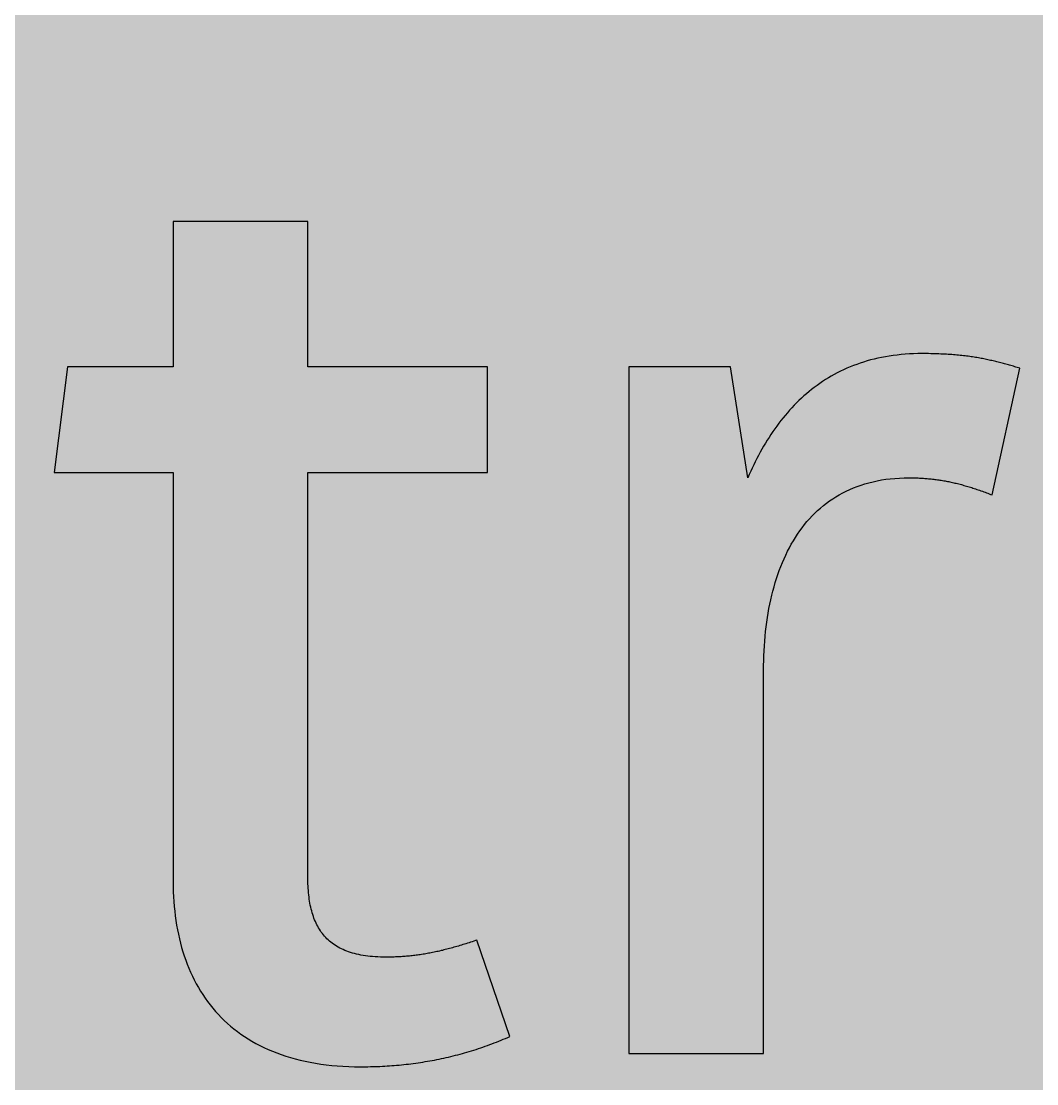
# Model space of a CAD drawing. Header units: millimetres. Extents: x 0 to 318, y 0 to 212.
# Drawn here: x 101 to 149.8, y 30.4 to 81.4 of the extents above; entities that cross this region are included whole.
import ezdxf

# ---------------------------------------------------------------- set-up
doc = ezdxf.new("R2010")
doc.units = ezdxf.units.MM

msp = doc.modelspace()

# ---------------------------------------------------------------- hatches: boundary and pattern name
for color, points in [(254, [(14.1633, 0.0536), (13.9878, 0.0533), (13.8125, 0.0559), (13.6373, 0.061), (13.462, 0.0686), (13.2893, 0.0787), (13.114, 0.0914), (12.9413, 0.1041), (12.7686, 0.1219), (12.5959, 0.1397), (12.4231, 0.16), (12.2504, 0.1829), (12.0777, 0.2057), (11.9075, 0.2337), (11.7373, 0.2616), (11.5672, 0.2921), (11.397, 0.3251), (11.2268, 0.3607), (11.0592, 0.3988), (10.8915, 0.4369), (10.7239, 0.4775), (10.5562, 0.5207), (10.3886, 0.5664), (10.2235, 0.6121), (10.0584, 0.6629), (9.8933, 0.7137), (9.7307, 0.7671), (9.5682, 0.8204), (9.4056, 0.8788), (9.2431, 0.9373), (9.083, 0.9982), (8.923, 1.0617), (8.763, 1.1252), (8.6055, 1.1938), (8.4455, 1.2624), (8.2906, 1.331), (8.1331, 1.4046), (7.9781, 1.4783), (7.8232, 1.5545), (7.6708, 1.6332), (7.5184, 1.7145), (7.366, 1.7958), (7.2161, 1.8796), (7.0663, 1.966), (6.919, 2.0523), (6.7716, 2.1438), (6.6243, 2.2352), (6.4795, 2.3266), (6.3348, 2.4232), (6.19, 2.5197), (6.0477, 2.6187), (5.908, 2.7178), (5.7683, 2.8194), (5.6286, 2.9235), (5.4915, 3.0302), (5.3543, 3.1369), (5.2197, 3.2461), (5.0851, 3.3579), (4.953, 3.4722), (4.8209, 3.5865), (4.6914, 3.7033), (4.5644, 3.8202), (4.4348, 3.9395), (4.3104, 4.0615), (4.1859, 4.1859), (4.0615, 4.3104), (3.9395, 4.4348), (3.8202, 4.5618), (3.7033, 4.6914), (3.5865, 4.8209), (3.4722, 4.953), (3.3579, 5.0851), (3.2487, 5.2197), (3.1369, 5.3543), (3.0302, 5.4915), (2.9235, 5.6286), (2.8194, 5.7683), (2.7178, 5.908), (2.6187, 6.0477), (2.5197, 6.19), (2.4232, 6.3348), (2.3266, 6.477), (2.2352, 6.6243), (2.1438, 6.7691), (2.0523, 6.9164), (1.966, 7.0663), (1.8796, 7.2161), (1.7958, 7.366), (1.7145, 7.5184), (1.6332, 7.6708), (1.5545, 7.8232), (1.4783, 7.9781), (1.4046, 8.1331), (1.331, 8.2906), (1.2598, 8.4455), (1.1913, 8.603), (1.1252, 8.763), (1.0592, 8.923), (0.9982, 9.083), (0.9373, 9.2431), (0.8763, 9.4056), (0.8204, 9.5682), (0.7645, 9.7307), (0.7112, 9.8933), (0.6604, 10.0584), (0.6121, 10.2235), (0.5639, 10.3911), (0.5207, 10.5562), (0.4775, 10.7239), (0.4343, 10.8915), (0.3962, 11.0592), (0.3607, 11.2268), (0.3251, 11.397), (0.2921, 11.5672), (0.2616, 11.7373), (0.2311, 11.9075), (0.2057, 12.0802), (0.1803, 12.2504), (0.1575, 12.4231), (0.1372, 12.5959), (0.1194, 12.7686), (0.1041, 12.9413), (0.0889, 13.1166), (0.0787, 13.2893), (0.0686, 13.4645), (0.061, 13.6373), (0.0559, 13.8125), (0.0508, 13.9878), (0.0508, 14.163), (0.0522, 197.6092), (0.0508, 197.7822), (0.0559, 197.9574), (0.061, 198.1327), (0.0686, 198.308), (0.0787, 198.4807), (0.0889, 198.6559), (0.1041, 198.8287), (0.1194, 199.0014), (0.1372, 199.1741), (0.1575, 199.3468), (0.1803, 199.5195), (0.2057, 199.6923), (0.2311, 199.8624), (0.2616, 200.0326), (0.2921, 200.2028), (0.3251, 200.373), (0.3607, 200.5432), (0.3962, 200.7108), (0.4343, 200.8784), (0.4775, 201.0461), (0.5207, 201.2137), (0.5639, 201.3814), (0.6121, 201.5465), (0.6604, 201.7116), (0.7112, 201.8767), (0.7645, 202.0392), (0.8204, 202.2018), (0.8763, 202.3643), (0.9373, 202.5269), (0.9982, 202.6869), (1.0592, 202.8469), (1.1252, 203.007), (1.1913, 203.1644), (1.2598, 203.3245), (1.331, 203.4794), (1.4046, 203.6369), (1.4783, 203.7918), (1.5545, 203.9468), (1.6332, 204.0992), (1.7145, 204.2516), (1.7958, 204.404), (1.8796, 204.5538), (1.966, 204.7037), (2.0523, 204.851), (2.1438, 204.9983), (2.2352, 205.1456), (2.3266, 205.2904), (2.4232, 205.4352), (2.5197, 205.58), (2.6187, 205.7222), (2.7178, 205.8619), (2.8194, 206.0016), (2.9235, 206.1413), (3.0302, 206.2785), (3.1369, 206.4156), (3.2487, 206.5503), (3.3579, 206.6849), (3.4722, 206.817), (3.5865, 206.949), (3.7033, 207.0786), (3.8202, 207.2056), (3.9395, 207.3351), (4.0615, 207.4596), (4.1859, 207.584), (4.3104, 207.7085), (4.4348, 207.8304), (4.5644, 207.9498), (4.6914, 208.0666), (4.8209, 208.1835), (4.953, 208.2978), (5.0851, 208.4121), (5.2197, 208.5213), (5.3543, 208.6331), (5.4915, 208.7397), (5.6286, 208.8464), (5.7683, 208.9506), (5.908, 209.0522), (6.0477, 209.1512), (6.19, 209.2503), (6.3348, 209.3468), (6.4795, 209.4433), (6.6243, 209.5348), (6.7716, 209.6262), (6.919, 209.7176), (7.0663, 209.804), (7.2161, 209.8904), (7.366, 209.9742), (7.5184, 210.0555), (7.6708, 210.1367), (7.8232, 210.2155), (7.9781, 210.2917), (8.1331, 210.3653), (8.2906, 210.439), (8.4455, 210.5101), (8.6055, 210.5787), (8.763, 210.6447), (8.923, 210.7108), (9.083, 210.7717), (9.2431, 210.8327), (9.4056, 210.8937), (9.5682, 210.9495), (9.7307, 211.0054), (9.8933, 211.0588), (10.0584, 211.1096), (10.2235, 211.1578), (10.3886, 211.2061), (10.5562, 211.2493), (10.7239, 211.2924), (10.8915, 211.3356), (11.0592, 211.3737), (11.2268, 211.4093), (11.397, 211.4448), (11.5672, 211.4779), (11.7373, 211.5083), (11.9075, 211.5388), (12.0777, 211.5642), (12.2504, 211.5896), (12.4231, 211.6125), (12.5959, 211.6328), (12.7686, 211.6506), (12.9413, 211.6658), (13.114, 211.6811), (13.2893, 211.6912), (13.462, 211.7014), (13.6373, 211.709), (13.8125, 211.7141), (13.9878, 211.7192), (14.163, 211.7192), (303.4411, 211.7203), (303.6164, 211.7192), (303.7891, 211.7141), (303.9643, 211.709), (304.1396, 211.7014), (304.3149, 211.6912), (304.4876, 211.6811), (304.6603, 211.6658), (304.8356, 211.6506), (305.0083, 211.6328), (305.181, 211.6125), (305.3512, 211.5896), (305.5239, 211.5642), (305.6941, 211.5388), (305.8668, 211.5083), (306.037, 211.4779), (306.2072, 211.4448), (306.3748, 211.4093), (306.545, 211.3737), (306.7126, 211.3356), (306.8803, 211.2924), (307.0479, 211.2493), (307.213, 211.2061), (307.3781, 211.1578), (307.5432, 211.1096), (307.7083, 211.0588), (307.8734, 211.0054), (308.036, 210.9495), (308.1985, 210.8937), (308.3611, 210.8327), (308.5211, 210.7717), (308.6811, 210.7108), (308.8411, 210.6447), (308.9986, 210.5787), (309.1561, 210.5101), (309.3136, 210.439), (309.4711, 210.3653), (309.626, 210.2917), (309.7784, 210.2155), (309.9333, 210.1367), (310.0857, 210.0555), (310.2381, 209.9742), (310.388, 209.8904), (310.5379, 209.804), (310.6852, 209.7176), (310.8325, 209.6262), (310.9798, 209.5348), (311.1246, 209.4433), (311.2694, 209.3468), (311.4116, 209.2503), (311.5539, 209.1512), (311.6961, 209.0522), (311.8358, 208.9506), (311.9755, 208.8464), (312.1127, 208.7397), (312.2473, 208.6331), (312.3844, 208.5213), (312.5165, 208.4121), (312.6511, 208.2978), (312.7807, 208.1835), (312.9128, 208.0666), (313.0398, 207.9498), (313.1668, 207.8304), (313.2938, 207.7085), (313.4182, 207.584), (313.5427, 207.4596), (313.6621, 207.3351), (313.784, 207.2056), (313.9008, 207.0786), (314.0177, 206.949), (314.132, 206.817), (314.2463, 206.6849), (314.3555, 206.5503), (314.4647, 206.4156), (314.5739, 206.2785), (314.6781, 206.1413), (314.7822, 206.0016), (314.8863, 205.8619), (314.9854, 205.7222), (315.0845, 205.58), (315.181, 205.4352), (315.275, 205.2904), (315.3689, 205.1456), (315.4604, 204.9983), (315.5493, 204.851), (315.6382, 204.7037), (315.7245, 204.5538), (315.8084, 204.404), (315.8896, 204.2516), (315.9684, 204.0992), (316.0471, 203.9468), (316.1233, 203.7918), (316.1995, 203.6369), (316.2706, 203.4794), (316.3418, 203.3245), (316.4103, 203.1644), (316.4764, 203.007), (316.5424, 202.8469), (316.6059, 202.6869), (316.6669, 202.5269), (316.7253, 202.3643), (316.7812, 202.2018), (316.8371, 202.0392), (316.8904, 201.8767), (316.9412, 201.7116), (316.9895, 201.5465), (317.0377, 201.3814), (317.0834, 201.2137), (317.1266, 201.0461), (317.1673, 200.8784), (317.2054, 200.7108), (317.2435, 200.5432), (317.2765, 200.373), (317.3095, 200.2028), (317.34, 200.0326), (317.3705, 199.8624), (317.3959, 199.6923), (317.4213, 199.5195), (317.4441, 199.3468), (317.4644, 199.1741), (317.4822, 199.0014), (317.4975, 198.8287), (317.5127, 198.6559), (317.5229, 198.4807), (317.533, 198.308), (317.5406, 198.1327), (317.5457, 197.9574), (317.5508, 197.7822), (317.5508, 197.6069), (317.5522, 14.1647), (317.5508, 13.9878), (317.5457, 13.8125), (317.5406, 13.6373), (317.533, 13.4645), (317.5229, 13.2893), (317.5127, 13.1166), (317.4975, 12.9413), (317.4822, 12.7686), (317.4644, 12.5959), (317.4441, 12.4231), (317.4213, 12.2504), (317.3959, 12.0802), (317.3705, 11.9075), (317.34, 11.7373), (317.3095, 11.5672), (317.2765, 11.397), (317.2435, 11.2268), (317.2054, 11.0592), (317.1673, 10.8915), (317.1266, 10.7239), (317.0834, 10.5562), (317.0377, 10.3911), (316.9895, 10.2235), (316.9412, 10.0584), (316.8904, 9.8933), (316.8371, 9.7307), (316.7812, 9.5682), (316.7253, 9.4056), (316.6669, 9.2431), (316.6059, 9.083), (316.5424, 8.923), (316.4764, 8.763), (316.4103, 8.603), (316.3418, 8.4455), (316.2706, 8.2906), (316.1995, 8.1331), (316.1233, 7.9781), (316.0471, 7.8232), (315.9684, 7.6708), (315.8896, 7.5184), (315.8084, 7.366), (315.7245, 7.2161), (315.6382, 7.0663), (315.5493, 6.9164), (315.4604, 6.7691), (315.3689, 6.6243), (315.275, 6.477), (315.181, 6.3348), (315.0845, 6.19), (314.9854, 6.0477), (314.8863, 5.908), (314.7822, 5.7683), (314.6781, 5.6286), (314.5739, 5.4915), (314.4647, 5.3543), (314.3555, 5.2197), (314.2463, 5.0851), (314.132, 4.953), (314.0177, 4.8209), (313.9008, 4.6914), (313.784, 4.5618), (313.6621, 4.4348), (313.5427, 4.3104), (313.4182, 4.1859), (313.2938, 4.0615), (313.1668, 3.9395), (313.0398, 3.8202), (312.9128, 3.7033), (312.7807, 3.5865), (312.6511, 3.4722), (312.5165, 3.3579), (312.3844, 3.2461), (312.2473, 3.1369), (312.1127, 3.0302), (311.9755, 2.9235), (311.8358, 2.8194), (311.6961, 2.7178), (311.5539, 2.6187), (311.4116, 2.5197), (311.2694, 2.4232), (311.1246, 2.3266), (310.9798, 2.2352), (310.8325, 2.1438), (310.6852, 2.0523), (310.5379, 1.966), (310.388, 1.8796), (310.2381, 1.7958), (310.0857, 1.7145), (309.9333, 1.6332), (309.7784, 1.5545), (309.626, 1.4783), (309.4711, 1.4046), (309.3136, 1.331), (309.1561, 1.2624), (308.9986, 1.1938), (308.8411, 1.1252), (308.6811, 1.0617), (308.5211, 0.9982), (308.3611, 0.9373), (308.1985, 0.8788), (308.036, 0.8204), (307.8734, 0.7671), (307.7083, 0.7137), (307.5432, 0.6629), (307.3781, 0.6121), (307.213, 0.5664), (307.0479, 0.5207), (306.8803, 0.4775), (306.7126, 0.4369), (306.545, 0.3988), (306.3748, 0.3607), (306.2072, 0.3251), (306.037, 0.2921), (305.8668, 0.2616), (305.6941, 0.2337), (305.5239, 0.2057), (305.3512, 0.1829), (305.181, 0.16), (305.0083, 0.1397), (304.8356, 0.1219), (304.6603, 0.1041), (304.4876, 0.0914), (304.3149, 0.0787), (304.1396, 0.0686), (303.9643, 0.061), (303.7891, 0.0559), (303.6164, 0.0533), (303.4411, 0.0533)]), (144, [(14.1633, 5.3453), (13.9344, 5.3467), (13.7084, 5.3543), (13.4849, 5.3696), (13.2613, 5.3899), (13.0378, 5.4153), (12.8194, 5.4458), (12.6009, 5.4813), (12.385, 5.522), (12.1717, 5.5702), (11.9583, 5.621), (11.7475, 5.6794), (11.5392, 5.7404), (11.3335, 5.8064), (11.1303, 5.8801), (10.9296, 5.9563), (10.729, 6.0376), (10.5334, 6.1239), (10.3378, 6.2128), (10.1473, 6.3094), (9.9593, 6.4084), (9.7714, 6.5126), (9.5885, 6.6218), (9.4082, 6.7335), (9.2304, 6.8504), (9.0576, 6.9698), (8.8849, 7.0968), (8.7173, 7.2238), (8.5522, 7.3584), (8.3896, 7.4955), (8.2321, 7.6352), (8.0772, 7.78), (7.9273, 7.9273), (7.7775, 8.0772), (7.6352, 8.2321), (7.493, 8.3922), (7.3558, 8.5522), (7.2238, 8.7173), (7.0942, 8.8875), (6.9698, 9.0576), (6.8504, 9.2329), (6.7335, 9.4107), (6.6192, 9.591), (6.5126, 9.7739), (6.4084, 9.9593), (6.3068, 10.1473), (6.2128, 10.3403), (6.1214, 10.5334), (6.035, 10.7315), (5.9538, 10.9296), (5.8776, 11.1303), (5.8064, 11.3335), (5.7404, 11.5418), (5.6769, 11.75), (5.621, 11.9583), (5.5677, 12.1717), (5.522, 12.385), (5.4813, 12.6009), (5.4432, 12.8194), (5.4127, 13.0404), (5.3873, 13.2613), (5.3696, 13.4849), (5.3543, 13.7084), (5.3467, 13.937), (5.3416, 14.163), (5.3439, 197.6092), (5.3467, 197.8355), (5.3543, 198.0616), (5.3696, 198.2851), (5.3873, 198.5086), (5.4127, 198.7321), (5.4432, 198.9506), (5.4813, 199.169), (5.522, 199.3849), (5.5677, 199.5983), (5.621, 199.8116), (5.6769, 200.0225), (5.7404, 200.2307), (5.8064, 200.4365), (5.8776, 200.6397), (5.9538, 200.8403), (6.035, 201.041), (6.1214, 201.2366), (6.2128, 201.4322), (6.3068, 201.6227), (6.4084, 201.8106), (6.5126, 201.9986), (6.6192, 202.1815), (6.7335, 202.3618), (6.8504, 202.5396), (6.9698, 202.7123), (7.0942, 202.885), (7.2238, 203.0527), (7.3558, 203.2178), (7.493, 203.3803), (7.6352, 203.5378), (7.7775, 203.6928), (7.9273, 203.8426), (8.0772, 203.9925), (8.2321, 204.1347), (8.3896, 204.277), (8.5522, 204.4141), (8.7173, 204.5462), (8.8849, 204.6757), (9.0576, 204.8002), (9.2304, 204.9196), (9.4082, 205.0364), (9.5885, 205.1507), (9.7714, 205.2574), (9.9593, 205.3615), (10.1473, 205.4631), (10.3378, 205.5571), (10.5334, 205.6486), (10.729, 205.7349), (10.9296, 205.8162), (11.1303, 205.8924), (11.3335, 205.9635), (11.5392, 206.0296), (11.7475, 206.0931), (11.9583, 206.1489), (12.1717, 206.2023), (12.385, 206.248), (12.6009, 206.2886), (12.8194, 206.3267), (13.0378, 206.3572), (13.2613, 206.3826), (13.4849, 206.4004), (13.7084, 206.4156), (13.9344, 206.4233), (14.163, 206.4283), (303.4411, 206.4286), (303.6672, 206.4233), (303.8932, 206.4156), (304.1193, 206.4004), (304.3428, 206.3826), (304.5638, 206.3572), (304.7822, 206.3267), (305.0007, 206.2886), (305.2166, 206.248), (305.4325, 206.2023), (305.6433, 206.1489), (305.8541, 206.0931), (306.0624, 206.0296), (306.2681, 205.9635), (306.4713, 205.8924), (306.6745, 205.8162), (306.8726, 205.7349), (307.0708, 205.6486), (307.2638, 205.5571), (307.4543, 205.4631), (307.6448, 205.3615), (307.8302, 205.2574), (308.0131, 205.1507), (308.1934, 205.0364), (308.3712, 204.9196), (308.5465, 204.8002), (308.7167, 204.6757), (308.8843, 204.5462), (309.0494, 204.4141), (309.212, 204.277), (309.3695, 204.1347), (309.5244, 203.9925), (309.6768, 203.8426), (309.8241, 203.6928), (309.9689, 203.5378), (310.1086, 203.3803), (310.2458, 203.2178), (310.3778, 203.0527), (310.5074, 202.885), (310.6318, 202.7123), (310.7538, 202.5396), (310.8706, 202.3618), (310.9824, 202.1815), (311.0916, 201.9986), (311.1957, 201.8106), (311.2948, 201.6227), (311.3888, 201.4322), (311.4802, 201.2366), (311.5666, 201.041), (311.6478, 200.8403), (311.724, 200.6397), (311.7952, 200.4365), (311.8637, 200.2307), (311.9247, 200.0225), (311.9806, 199.8116), (312.0339, 199.5983), (312.0796, 199.3849), (312.1203, 199.169), (312.1584, 198.9506), (312.1889, 198.7321), (312.2143, 198.5086), (312.2346, 198.2851), (312.2473, 198.0616), (312.2574, 197.8355), (312.26, 197.6069), (312.2605, 14.1647), (312.2574, 13.937), (312.2473, 13.7084), (312.2346, 13.4849), (312.2143, 13.2613), (312.1889, 13.0404), (312.1584, 12.8194), (312.1203, 12.6009), (312.0796, 12.385), (312.0339, 12.1717), (311.9806, 11.9583), (311.9247, 11.75), (311.8637, 11.5418), (311.7952, 11.3335), (311.724, 11.1303), (311.6478, 10.9296), (311.5666, 10.7315), (311.4802, 10.5334), (311.3888, 10.3403), (311.2948, 10.1473), (311.1957, 9.9593), (311.0916, 9.7739), (310.9824, 9.591), (310.8706, 9.4107), (310.7538, 9.2329), (310.6318, 9.0576), (310.5074, 8.8875), (310.3778, 8.7173), (310.2458, 8.5522), (310.1086, 8.3922), (309.9689, 8.2321), (309.8241, 8.0772), (309.6768, 7.9273), (309.5244, 7.78), (309.3695, 7.6352), (309.212, 7.4955), (309.0494, 7.3584), (308.8843, 7.2238), (308.7167, 7.0968), (308.5465, 6.9698), (308.3712, 6.8504), (308.1934, 6.7335), (308.0131, 6.6218), (307.8302, 6.5126), (307.6448, 6.4084), (307.4543, 6.3094), (307.2638, 6.2128), (307.0708, 6.1239), (306.8726, 6.0376), (306.6745, 5.9563), (306.4713, 5.8801), (306.2681, 5.8064), (306.0624, 5.7404), (305.8541, 5.6794), (305.6433, 5.621), (305.4325, 5.5702), (305.2166, 5.522), (305.0007, 5.4813), (304.7822, 5.4458), (304.5638, 5.4153), (304.3428, 5.3899), (304.1193, 5.3696), (303.8932, 5.3543), (303.6672, 5.3467), (303.4411, 5.3442)]), (254, [(108.2573, 40.0579), (108.2573, 39.817), (108.265, 39.5783), (108.2751, 39.3421), (108.2878, 39.1084), (108.3081, 38.8772), (108.331, 38.6486), (108.3564, 38.4226), (108.3894, 38.1991), (108.4224, 37.9755), (108.4631, 37.7571), (108.5063, 37.5412), (108.5545, 37.3253), (108.6079, 37.1145), (108.6637, 36.9062), (108.7247, 36.7005), (108.7907, 36.4973), (108.8593, 36.2991), (108.933, 36.101), (109.0117, 35.908), (109.093, 35.7149), (109.1819, 35.527), (109.2708, 35.3441), (109.3673, 35.1612), (109.4689, 34.9834), (109.5731, 34.8082), (109.6823, 34.638), (109.794, 34.4703), (109.9134, 34.3052), (110.0353, 34.1452), (110.1623, 33.9877), (110.2944, 33.8328), (110.4316, 33.6829), (110.5713, 33.5382), (110.7161, 33.3959), (110.8659, 33.2562), (111.0209, 33.1216), (111.1809, 32.9921), (111.3434, 32.8651), (111.5111, 32.7431), (111.6838, 32.6238), (111.8616, 32.5095), (112.0445, 32.4002), (112.2324, 32.2936), (112.4229, 32.192), (112.6211, 32.0954), (112.8217, 32.004), (113.0275, 31.9151), (113.2383, 31.8338), (113.4542, 31.7551), (113.6752, 31.6814), (113.8987, 31.6103), (114.1298, 31.5468), (114.3635, 31.4884), (114.6048, 31.4325), (114.8486, 31.3817), (115.0976, 31.3385), (115.3541, 31.2979), (115.6132, 31.2649), (115.8773, 31.2344), (116.1466, 31.2115), (116.4209, 31.1912), (116.7003, 31.1785), (116.9822, 31.1709), (117.2718, 31.1658), (117.3886, 31.1683), (117.5055, 31.1683), (117.6198, 31.1709), (117.7366, 31.1734), (117.8509, 31.176), (117.9678, 31.1785), (118.0821, 31.1836), (118.1989, 31.1887), (118.3132, 31.1937), (118.4275, 31.1988), (118.5443, 31.2064), (118.6586, 31.2141), (118.7729, 31.2242), (118.8872, 31.2318), (119.0015, 31.242), (119.1158, 31.2522), (119.2301, 31.2623), (119.3444, 31.275), (119.4587, 31.2877), (119.573, 31.3004), (119.6873, 31.3157), (119.8016, 31.3284), (119.9159, 31.3461), (120.0277, 31.3614), (120.142, 31.3766), (120.2538, 31.3944), (120.3681, 31.4147), (120.4798, 31.4325), (120.5941, 31.4528), (120.7059, 31.4731), (120.8202, 31.4935), (120.9319, 31.5163), (121.0437, 31.5392), (121.1555, 31.562), (121.2672, 31.5874), (121.379, 31.6103), (121.4907, 31.6357), (121.6025, 31.6636), (121.7143, 31.6916), (121.826, 31.7195), (121.9378, 31.7475), (122.047, 31.7779), (122.1588, 31.8084), (122.2705, 31.8389), (122.3797, 31.8694), (122.4915, 31.9024), (122.6007, 31.9354), (122.7099, 31.971), (122.8217, 32.0065), (122.9309, 32.0421), (123.0401, 32.0777), (123.1494, 32.1158), (123.2586, 32.1539), (123.3678, 32.192), (123.477, 32.2326), (123.5837, 32.2732), (123.6929, 32.3139), (123.8021, 32.3571), (123.9088, 32.4002), (124.018, 32.4434), (124.1247, 32.4891), (124.2339, 32.5349), (124.3406, 32.5806), (124.4473, 32.6263), (122.8619, 37.2632), (122.7836, 37.2364), (122.7074, 37.2085), (122.6312, 37.1831), (122.555, 37.1577), (122.4813, 37.1348), (122.4051, 37.1094), (122.3315, 37.0865), (122.2578, 37.0637), (122.1842, 37.0408), (122.113, 37.018), (122.0394, 36.9951), (121.9683, 36.9748), (121.8971, 36.9519), (121.826, 36.9316), (121.7549, 36.9113), (121.6838, 36.8935), (121.6152, 36.8732), (121.5466, 36.8554), (121.4755, 36.8351), (121.4069, 36.8173), (121.3383, 36.7995), (121.2698, 36.7843), (121.2012, 36.7665), (121.1351, 36.7513), (121.0666, 36.7335), (120.998, 36.7182), (120.9319, 36.7055), (120.8659, 36.6903), (120.7973, 36.6751), (120.7313, 36.6624), (120.6652, 36.6497), (120.5992, 36.637), (120.5332, 36.6243), (120.4671, 36.6116), (120.4011, 36.5989), (120.335, 36.5887), (120.269, 36.5785), (120.203, 36.5684), (120.1369, 36.5582), (120.0734, 36.5481), (120.0074, 36.5379), (119.9413, 36.5303), (119.8753, 36.5227), (119.8118, 36.515), (119.7458, 36.5074), (119.6797, 36.4998), (119.6137, 36.4922), (119.5476, 36.4871), (119.4816, 36.4795), (119.4181, 36.4744), (119.3521, 36.4693), (119.286, 36.4642), (119.22, 36.4617), (119.1514, 36.4566), (119.0854, 36.4541), (119.0193, 36.449), (118.9533, 36.4465), (118.8872, 36.4439), (118.8187, 36.4414), (118.7526, 36.4414), (118.684, 36.4388), (118.6155, 36.4388), (118.5494, 36.4388), (118.4808, 36.4388), (118.3462, 36.4388), (118.2167, 36.4414), (118.0897, 36.4465), (117.9678, 36.4541), (117.8458, 36.4642), (117.7265, 36.4744), (117.6122, 36.4871), (117.4979, 36.5023), (117.3886, 36.5201), (117.2794, 36.5379), (117.1753, 36.5608), (117.0737, 36.5836), (116.9721, 36.609), (116.8756, 36.6344), (116.7816, 36.6649), (116.6876, 36.6954), (116.5987, 36.7284), (116.5123, 36.7614), (116.426, 36.7995), (116.3447, 36.8376), (116.2634, 36.8783), (116.1872, 36.9189), (116.111, 36.9646), (116.0374, 37.0103), (115.9662, 37.0586), (115.9002, 37.1069), (115.8316, 37.1602), (115.7681, 37.2135), (115.7072, 37.2694), (115.6462, 37.3253), (115.5903, 37.3837), (115.5344, 37.4447), (115.4811, 37.5082), (115.4303, 37.5717), (115.3795, 37.6377), (115.3338, 37.7063), (115.2881, 37.7774), (115.2449, 37.8485), (115.2042, 37.9222), (115.1636, 37.9959), (115.128, 38.0746), (115.0925, 38.1533), (115.0569, 38.2321), (115.0264, 38.3159), (114.996, 38.3997), (114.968, 38.4835), (114.9401, 38.5724), (114.9172, 38.6613), (114.8918, 38.7502), (114.8715, 38.8442), (114.8512, 38.9382), (114.8334, 39.0322), (114.8182, 39.1312), (114.8029, 39.2303), (114.7877, 39.3294), (114.7775, 39.4335), (114.7648, 39.5376), (114.7572, 39.6418), (114.7496, 39.751), (114.7445, 39.8577), (114.7394, 39.9694), (114.7343, 40.0812), (114.7343, 40.1955), (114.7318, 40.3098), (114.7339, 59.7433), (123.3703, 59.7433), (123.3703, 64.8226), (114.7339, 64.8226), (114.7339, 71.8079), (108.2573, 71.8079), (108.2573, 64.8226), (103.1766, 64.8226), (102.5426, 59.7433), (108.2573, 59.7433)]), (254, [(143.6261, 59.4882), (143.6903, 59.4868), (143.7538, 59.4868), (143.8199, 59.4843), (143.8834, 59.4843), (143.9469, 59.4817), (144.0104, 59.4792), (144.0739, 59.4766), (144.1374, 59.4741), (144.2009, 59.4716), (144.2644, 59.469), (144.3253, 59.4639), (144.3888, 59.4589), (144.4498, 59.4538), (144.5108, 59.4487), (144.5717, 59.4436), (144.6327, 59.4385), (144.6962, 59.4309), (144.7571, 59.4258), (144.8181, 59.4182), (144.8765, 59.4106), (144.9375, 59.403), (144.9984, 59.3954), (145.0594, 59.3852), (145.1204, 59.3776), (145.1788, 59.3674), (145.2397, 59.3573), (145.3007, 59.3471), (145.3617, 59.3369), (145.4201, 59.3242), (145.481, 59.3141), (145.542, 59.3014), (145.6004, 59.2887), (145.6614, 59.276), (145.7223, 59.2633), (145.7833, 59.248), (145.8417, 59.2353), (145.9027, 59.2201), (145.9636, 59.2049), (146.0246, 59.1896), (146.0856, 59.1744), (146.1465, 59.1591), (146.2075, 59.1414), (146.271, 59.1236), (146.3319, 59.1058), (146.3929, 59.088), (146.4564, 59.0702), (146.5174, 59.0525), (146.5809, 59.0321), (146.6444, 59.0118), (146.7053, 58.9915), (146.7688, 58.9712), (146.8323, 58.9509), (146.8984, 58.928), (146.9619, 58.9077), (147.0254, 58.8848), (147.0914, 58.862), (147.1574, 58.8391), (147.2235, 58.8162), (147.2895, 58.7908), (147.3556, 58.7654), (147.4216, 58.74), (147.4902, 58.7146), (147.5562, 58.6892), (147.6248, 58.6638), (148.9604, 64.7594), (148.8973, 64.7751), (148.8338, 64.7929), (148.7729, 64.8106), (148.7119, 64.8284), (148.651, 64.8462), (148.59, 64.864), (148.529, 64.8818), (148.4681, 64.897), (148.4071, 64.9148), (148.3462, 64.9326), (148.2877, 64.9478), (148.2268, 64.9656), (148.1658, 64.9808), (148.1049, 64.9961), (148.0439, 65.0138), (147.9829, 65.0291), (147.922, 65.0443), (147.861, 65.0596), (147.8001, 65.0748), (147.7391, 65.09), (147.6756, 65.1053), (147.6146, 65.118), (147.5511, 65.1332), (147.4902, 65.1459), (147.4267, 65.1612), (147.3606, 65.1739), (147.2971, 65.1866), (147.2311, 65.2018), (147.1676, 65.2145), (147.1016, 65.2272), (147.033, 65.2374), (146.9669, 65.2501), (146.8984, 65.2628), (146.8298, 65.2729), (146.7612, 65.2856), (146.6901, 65.2958), (146.619, 65.3059), (146.5478, 65.3161), (146.4742, 65.3263), (146.4005, 65.3364), (146.3243, 65.3466), (146.2481, 65.3542), (146.1719, 65.3644), (146.0932, 65.372), (146.0144, 65.3796), (145.9357, 65.3872), (145.8544, 65.3948), (145.7706, 65.3999), (145.6868, 65.4075), (145.603, 65.4126), (145.5166, 65.4202), (145.4277, 65.4253), (145.3388, 65.4304), (145.2499, 65.4355), (145.1559, 65.438), (145.0645, 65.4431), (144.968, 65.4456), (144.8714, 65.4482), (144.7749, 65.4507), (144.6759, 65.4533), (144.5743, 65.4558), (144.4701, 65.4558), (144.366, 65.4558), (144.2593, 65.4558), (144.0536, 65.4558), (143.8504, 65.4482), (143.6472, 65.4406), (143.449, 65.4253), (143.2535, 65.4101), (143.0604, 65.3898), (142.8699, 65.3644), (142.6845, 65.339), (142.4991, 65.3085), (142.3162, 65.2729), (142.1384, 65.2348), (141.9606, 65.1942), (141.7879, 65.151), (141.6152, 65.1027), (141.4475, 65.0519), (141.2799, 64.9961), (141.1173, 64.9402), (140.9548, 64.8792), (140.7973, 64.8157), (140.6398, 64.7497), (140.4874, 64.6811), (140.335, 64.6074), (140.1851, 64.5338), (140.0404, 64.455), (139.8956, 64.3738), (139.7533, 64.2899), (139.6136, 64.2061), (139.4765, 64.1147), (139.3419, 64.0232), (139.2098, 63.9293), (139.0777, 63.8327), (138.9507, 63.7337), (138.8237, 63.6321), (138.6992, 63.5279), (138.5773, 63.4213), (138.4579, 63.312), (138.3411, 63.2028), (138.2243, 63.0885), (138.1125, 62.9742), (138.0007, 62.8548), (137.8915, 62.7355), (137.7848, 62.6135), (137.6782, 62.4891), (137.574, 62.3621), (137.4724, 62.2351), (137.3734, 62.1055), (137.2743, 61.9735), (137.1803, 61.8388), (137.0863, 61.7042), (136.9924, 61.5671), (136.9035, 61.4274), (136.8146, 61.2877), (136.7257, 61.1454), (136.6418, 61.0032), (136.558, 60.8559), (136.4767, 60.7111), (136.3955, 60.5612), (136.3167, 60.4114), (136.2405, 60.2615), (136.1643, 60.1091), (136.0907, 59.9542), (136.0195, 59.7992), (135.9484, 59.6443), (135.8798, 59.4868), (135.0532, 64.8226), (130.1641, 64.8226), (130.1641, 31.8036), (136.6407, 31.8036), (136.6407, 50.2183), (136.6418, 50.4571), (136.6444, 50.6959), (136.652, 50.9321), (136.6647, 51.1683), (136.6774, 51.402), (136.6926, 51.6331), (136.713, 51.8643), (136.7358, 52.0929), (136.7638, 52.3189), (136.7917, 52.5424), (136.8247, 52.7634), (136.8603, 52.9819), (136.8984, 53.2003), (136.9416, 53.4137), (136.9847, 53.6245), (137.0355, 53.8353), (137.0863, 54.041), (137.1422, 54.2468), (137.2006, 54.4474), (137.2616, 54.6456), (137.3276, 54.8411), (137.3962, 55.0342), (137.4673, 55.2247), (137.5435, 55.4101), (137.6223, 55.593), (137.7061, 55.7733), (137.7925, 55.9511), (137.8814, 56.1238), (137.9728, 56.294), (138.0719, 56.4591), (138.1709, 56.6217), (138.2751, 56.7817), (138.3817, 56.9366), (138.4935, 57.0865), (138.6078, 57.2338), (138.7272, 57.3786), (138.8491, 57.5158), (138.9761, 57.6529), (139.1056, 57.7825), (139.2377, 57.9095), (139.3749, 58.0314), (139.5171, 58.1508), (139.6619, 58.2651), (139.8092, 58.3717), (139.9616, 58.4759), (140.1191, 58.5775), (140.2791, 58.6715), (140.4442, 58.7629), (140.6119, 58.8467), (140.7846, 58.928), (140.9598, 59.0017), (141.1402, 59.0728), (141.3256, 59.1363), (141.5136, 59.1972), (141.7066, 59.2506), (141.9022, 59.2988), (142.1028, 59.342), (142.3086, 59.3801), (142.5169, 59.4131), (142.7302, 59.4385), (142.9487, 59.4589), (143.1696, 59.4741), (143.3957, 59.4843), (143.6243, 59.4868)])]:
    msp.add_hatch(color=color).paths.add_polyline_path(points)

# ---------------------------------------------------------------- linework, layer by layer
at = {"color": 254}
for points in [[(108.2573, 40.0579), (108.2573, 39.817), (108.265, 39.5783), (108.2751, 39.3421), (108.2878, 39.1084), (108.3081, 38.8772), (108.331, 38.6486), (108.3564, 38.4226), (108.3894, 38.1991), (108.4224, 37.9755), (108.4631, 37.7571), (108.5063, 37.5412), (108.5545, 37.3253), (108.6079, 37.1145), (108.6637, 36.9062), (108.7247, 36.7005), (108.7907, 36.4973), (108.8593, 36.2991), (108.933, 36.101), (109.0117, 35.908), (109.093, 35.7149), (109.1819, 35.527), (109.2708, 35.3441), (109.3673, 35.1612), (109.4689, 34.9834), (109.5731, 34.8082), (109.6823, 34.638), (109.794, 34.4703), (109.9134, 34.3052), (110.0353, 34.1452), (110.1623, 33.9877), (110.2944, 33.8328), (110.4316, 33.6829), (110.5713, 33.5382), (110.7161, 33.3959), (110.8659, 33.2562), (111.0209, 33.1216), (111.1809, 32.9921), (111.3434, 32.8651), (111.5111, 32.7431), (111.6838, 32.6238), (111.8616, 32.5095), (112.0445, 32.4002), (112.2324, 32.2936), (112.4229, 32.192), (112.6211, 32.0954), (112.8217, 32.004), (113.0275, 31.9151), (113.2383, 31.8338), (113.4542, 31.7551), (113.6752, 31.6814), (113.8987, 31.6103), (114.1298, 31.5468), (114.3635, 31.4884), (114.6048, 31.4325), (114.8486, 31.3817), (115.0976, 31.3385), (115.3541, 31.2979), (115.6132, 31.2649), (115.8773, 31.2344), (116.1466, 31.2115), (116.4209, 31.1912), (116.7003, 31.1785), (116.9822, 31.1709), (117.2718, 31.1658), (117.3886, 31.1683), (117.5055, 31.1683), (117.6198, 31.1709), (117.7366, 31.1734), (117.8509, 31.176), (117.9678, 31.1785), (118.0821, 31.1836), (118.1989, 31.1887), (118.3132, 31.1937), (118.4275, 31.1988), (118.5443, 31.2064), (118.6586, 31.2141), (118.7729, 31.2242), (118.8872, 31.2318), (119.0015, 31.242), (119.1158, 31.2522), (119.2301, 31.2623), (119.3444, 31.275), (119.4587, 31.2877), (119.573, 31.3004), (119.6873, 31.3157), (119.8016, 31.3284), (119.9159, 31.3461), (120.0277, 31.3614), (120.142, 31.3766), (120.2538, 31.3944), (120.3681, 31.4147), (120.4798, 31.4325), (120.5941, 31.4528), (120.7059, 31.4731), (120.8202, 31.4935), (120.9319, 31.5163), (121.0437, 31.5392), (121.1555, 31.562), (121.2672, 31.5874), (121.379, 31.6103), (121.4907, 31.6357), (121.6025, 31.6636), (121.7143, 31.6916), (121.826, 31.7195), (121.9378, 31.7475), (122.047, 31.7779), (122.1588, 31.8084), (122.2705, 31.8389), (122.3797, 31.8694), (122.4915, 31.9024), (122.6007, 31.9354), (122.7099, 31.971), (122.8217, 32.0065), (122.9309, 32.0421), (123.0401, 32.0777), (123.1494, 32.1158), (123.2586, 32.1539), (123.3678, 32.192), (123.477, 32.2326), (123.5837, 32.2732), (123.6929, 32.3139), (123.8021, 32.3571), (123.9088, 32.4002), (124.018, 32.4434), (124.1247, 32.4891), (124.2339, 32.5349), (124.3406, 32.5806), (124.4473, 32.6263), (122.8619, 37.2632), (122.7836, 37.2364), (122.7074, 37.2085), (122.6312, 37.1831), (122.555, 37.1577), (122.4813, 37.1348), (122.4051, 37.1094), (122.3315, 37.0865), (122.2578, 37.0637), (122.1842, 37.0408), (122.113, 37.018), (122.0394, 36.9951), (121.9683, 36.9748), (121.8971, 36.9519), (121.826, 36.9316), (121.7549, 36.9113), (121.6838, 36.8935), (121.6152, 36.8732), (121.5466, 36.8554), (121.4755, 36.8351), (121.4069, 36.8173), (121.3383, 36.7995), (121.2698, 36.7843), (121.2012, 36.7665), (121.1351, 36.7513), (121.0666, 36.7335), (120.998, 36.7182), (120.9319, 36.7055), (120.8659, 36.6903), (120.7973, 36.6751), (120.7313, 36.6624), (120.6652, 36.6497), (120.5992, 36.637), (120.5332, 36.6243), (120.4671, 36.6116), (120.4011, 36.5989), (120.335, 36.5887), (120.269, 36.5785), (120.203, 36.5684), (120.1369, 36.5582), (120.0734, 36.5481), (120.0074, 36.5379), (119.9413, 36.5303), (119.8753, 36.5227), (119.8118, 36.515), (119.7458, 36.5074), (119.6797, 36.4998), (119.6137, 36.4922), (119.5476, 36.4871), (119.4816, 36.4795), (119.4181, 36.4744), (119.3521, 36.4693), (119.286, 36.4642), (119.22, 36.4617), (119.1514, 36.4566), (119.0854, 36.4541), (119.0193, 36.449), (118.9533, 36.4465), (118.8872, 36.4439), (118.8187, 36.4414), (118.7526, 36.4414), (118.684, 36.4388), (118.6155, 36.4388), (118.5494, 36.4388), (118.4808, 36.4388), (118.3462, 36.4388), (118.2167, 36.4414), (118.0897, 36.4465), (117.9678, 36.4541), (117.8458, 36.4642), (117.7265, 36.4744), (117.6122, 36.4871), (117.4979, 36.5023), (117.3886, 36.5201), (117.2794, 36.5379), (117.1753, 36.5608), (117.0737, 36.5836), (116.9721, 36.609), (116.8756, 36.6344), (116.7816, 36.6649), (116.6876, 36.6954), (116.5987, 36.7284), (116.5123, 36.7614), (116.426, 36.7995), (116.3447, 36.8376), (116.2634, 36.8783), (116.1872, 36.9189), (116.111, 36.9646), (116.0374, 37.0103), (115.9662, 37.0586), (115.9002, 37.1069), (115.8316, 37.1602), (115.7681, 37.2135), (115.7072, 37.2694), (115.6462, 37.3253), (115.5903, 37.3837), (115.5344, 37.4447), (115.4811, 37.5082), (115.4303, 37.5717), (115.3795, 37.6377), (115.3338, 37.7063), (115.2881, 37.7774), (115.2449, 37.8485), (115.2042, 37.9222), (115.1636, 37.9959), (115.128, 38.0746), (115.0925, 38.1533), (115.0569, 38.2321), (115.0264, 38.3159), (114.996, 38.3997), (114.968, 38.4835), (114.9401, 38.5724), (114.9172, 38.6613), (114.8918, 38.7502), (114.8715, 38.8442), (114.8512, 38.9382), (114.8334, 39.0322), (114.8182, 39.1312), (114.8029, 39.2303), (114.7877, 39.3294), (114.7775, 39.4335), (114.7648, 39.5376), (114.7572, 39.6418), (114.7496, 39.751), (114.7445, 39.8577), (114.7394, 39.9694), (114.7343, 40.0812), (114.7343, 40.1955), (114.7318, 40.3098), (114.7339, 59.7433), (123.3703, 59.7433), (123.3703, 64.8226), (114.7339, 64.8226), (114.7339, 71.8079), (108.2573, 71.8079), (108.2573, 64.8226), (103.1766, 64.8226), (102.5426, 59.7433), (108.2573, 59.7433), (108.2573, 40.0579)], [(143.6261, 59.4882), (143.6903, 59.4868), (143.7538, 59.4868), (143.8199, 59.4843), (143.8834, 59.4843), (143.9469, 59.4817), (144.0104, 59.4792), (144.0739, 59.4766), (144.1374, 59.4741), (144.2009, 59.4716), (144.2644, 59.469), (144.3253, 59.4639), (144.3888, 59.4589), (144.4498, 59.4538), (144.5108, 59.4487), (144.5717, 59.4436), (144.6327, 59.4385), (144.6962, 59.4309), (144.7571, 59.4258), (144.8181, 59.4182), (144.8765, 59.4106), (144.9375, 59.403), (144.9984, 59.3954), (145.0594, 59.3852), (145.1204, 59.3776), (145.1788, 59.3674), (145.2397, 59.3573), (145.3007, 59.3471), (145.3617, 59.3369), (145.4201, 59.3242), (145.481, 59.3141), (145.542, 59.3014), (145.6004, 59.2887), (145.6614, 59.276), (145.7223, 59.2633), (145.7833, 59.248), (145.8417, 59.2353), (145.9027, 59.2201), (145.9636, 59.2049), (146.0246, 59.1896), (146.0856, 59.1744), (146.1465, 59.1591), (146.2075, 59.1414), (146.271, 59.1236), (146.3319, 59.1058), (146.3929, 59.088), (146.4564, 59.0702), (146.5174, 59.0525), (146.5809, 59.0321), (146.6444, 59.0118), (146.7053, 58.9915), (146.7688, 58.9712), (146.8323, 58.9509), (146.8984, 58.928), (146.9619, 58.9077), (147.0254, 58.8848), (147.0914, 58.862), (147.1574, 58.8391), (147.2235, 58.8162), (147.2895, 58.7908), (147.3556, 58.7654), (147.4216, 58.74), (147.4902, 58.7146), (147.5562, 58.6892), (147.6248, 58.6638), (148.9604, 64.7594), (148.8973, 64.7751), (148.8338, 64.7929), (148.7729, 64.8106), (148.7119, 64.8284), (148.651, 64.8462), (148.59, 64.864), (148.529, 64.8818), (148.4681, 64.897), (148.4071, 64.9148), (148.3462, 64.9326), (148.2877, 64.9478), (148.2268, 64.9656), (148.1658, 64.9808), (148.1049, 64.9961), (148.0439, 65.0138), (147.9829, 65.0291), (147.922, 65.0443), (147.861, 65.0596), (147.8001, 65.0748), (147.7391, 65.09), (147.6756, 65.1053), (147.6146, 65.118), (147.5511, 65.1332), (147.4902, 65.1459), (147.4267, 65.1612), (147.3606, 65.1739), (147.2971, 65.1866), (147.2311, 65.2018), (147.1676, 65.2145), (147.1016, 65.2272), (147.033, 65.2374), (146.9669, 65.2501), (146.8984, 65.2628), (146.8298, 65.2729), (146.7612, 65.2856), (146.6901, 65.2958), (146.619, 65.3059), (146.5478, 65.3161), (146.4742, 65.3263), (146.4005, 65.3364), (146.3243, 65.3466), (146.2481, 65.3542), (146.1719, 65.3644), (146.0932, 65.372), (146.0144, 65.3796), (145.9357, 65.3872), (145.8544, 65.3948), (145.7706, 65.3999), (145.6868, 65.4075), (145.603, 65.4126), (145.5166, 65.4202), (145.4277, 65.4253), (145.3388, 65.4304), (145.2499, 65.4355), (145.1559, 65.438), (145.0645, 65.4431), (144.968, 65.4456), (144.8714, 65.4482), (144.7749, 65.4507), (144.6759, 65.4533), (144.5743, 65.4558), (144.4701, 65.4558), (144.366, 65.4558), (144.2593, 65.4558), (144.0536, 65.4558), (143.8504, 65.4482), (143.6472, 65.4406), (143.449, 65.4253), (143.2535, 65.4101), (143.0604, 65.3898), (142.8699, 65.3644), (142.6845, 65.339), (142.4991, 65.3085), (142.3162, 65.2729), (142.1384, 65.2348), (141.9606, 65.1942), (141.7879, 65.151), (141.6152, 65.1027), (141.4475, 65.0519), (141.2799, 64.9961), (141.1173, 64.9402), (140.9548, 64.8792), (140.7973, 64.8157), (140.6398, 64.7497), (140.4874, 64.6811), (140.335, 64.6074), (140.1851, 64.5338), (140.0404, 64.455), (139.8956, 64.3738), (139.7533, 64.2899), (139.6136, 64.2061), (139.4765, 64.1147), (139.3419, 64.0232), (139.2098, 63.9293), (139.0777, 63.8327), (138.9507, 63.7337), (138.8237, 63.6321), (138.6992, 63.5279), (138.5773, 63.4213), (138.4579, 63.312), (138.3411, 63.2028), (138.2243, 63.0885), (138.1125, 62.9742), (138.0007, 62.8548), (137.8915, 62.7355), (137.7848, 62.6135), (137.6782, 62.4891), (137.574, 62.3621), (137.4724, 62.2351), (137.3734, 62.1055), (137.2743, 61.9735), (137.1803, 61.8388), (137.0863, 61.7042), (136.9924, 61.5671), (136.9035, 61.4274), (136.8146, 61.2877), (136.7257, 61.1454), (136.6418, 61.0032), (136.558, 60.8559), (136.4767, 60.7111), (136.3955, 60.5612), (136.3167, 60.4114), (136.2405, 60.2615), (136.1643, 60.1091), (136.0907, 59.9542), (136.0195, 59.7992), (135.9484, 59.6443), (135.8798, 59.4868), (135.0532, 64.8226), (130.1641, 64.8226), (130.1641, 31.8036), (136.6407, 31.8036), (136.6407, 50.2183), (136.6418, 50.4571), (136.6444, 50.6959), (136.652, 50.9321), (136.6647, 51.1683), (136.6774, 51.402), (136.6926, 51.6331), (136.713, 51.8643), (136.7358, 52.0929), (136.7638, 52.3189), (136.7917, 52.5424), (136.8247, 52.7634), (136.8603, 52.9819), (136.8984, 53.2003), (136.9416, 53.4137), (136.9847, 53.6245), (137.0355, 53.8353), (137.0863, 54.041), (137.1422, 54.2468), (137.2006, 54.4474), (137.2616, 54.6456), (137.3276, 54.8411), (137.3962, 55.0342), (137.4673, 55.2247), (137.5435, 55.4101), (137.6223, 55.593), (137.7061, 55.7733), (137.7925, 55.9511), (137.8814, 56.1238), (137.9728, 56.294), (138.0719, 56.4591), (138.1709, 56.6217), (138.2751, 56.7817), (138.3817, 56.9366), (138.4935, 57.0865), (138.6078, 57.2338), (138.7272, 57.3786), (138.8491, 57.5158), (138.9761, 57.6529), (139.1056, 57.7825), (139.2377, 57.9095), (139.3749, 58.0314), (139.5171, 58.1508), (139.6619, 58.2651), (139.8092, 58.3717), (139.9616, 58.4759), (140.1191, 58.5775), (140.2791, 58.6715), (140.4442, 58.7629), (140.6119, 58.8467), (140.7846, 58.928), (140.9598, 59.0017), (141.1402, 59.0728), (141.3256, 59.1363), (141.5136, 59.1972), (141.7066, 59.2506), (141.9022, 59.2988), (142.1028, 59.342), (142.3086, 59.3801), (142.5169, 59.4131), (142.7302, 59.4385), (142.9487, 59.4589), (143.1696, 59.4741), (143.3957, 59.4843), (143.6243, 59.4868), (143.6261, 59.4882)]]:
    msp.add_lwpolyline(points, dxfattribs=at)

doc.saveas('drawing.dxf')
